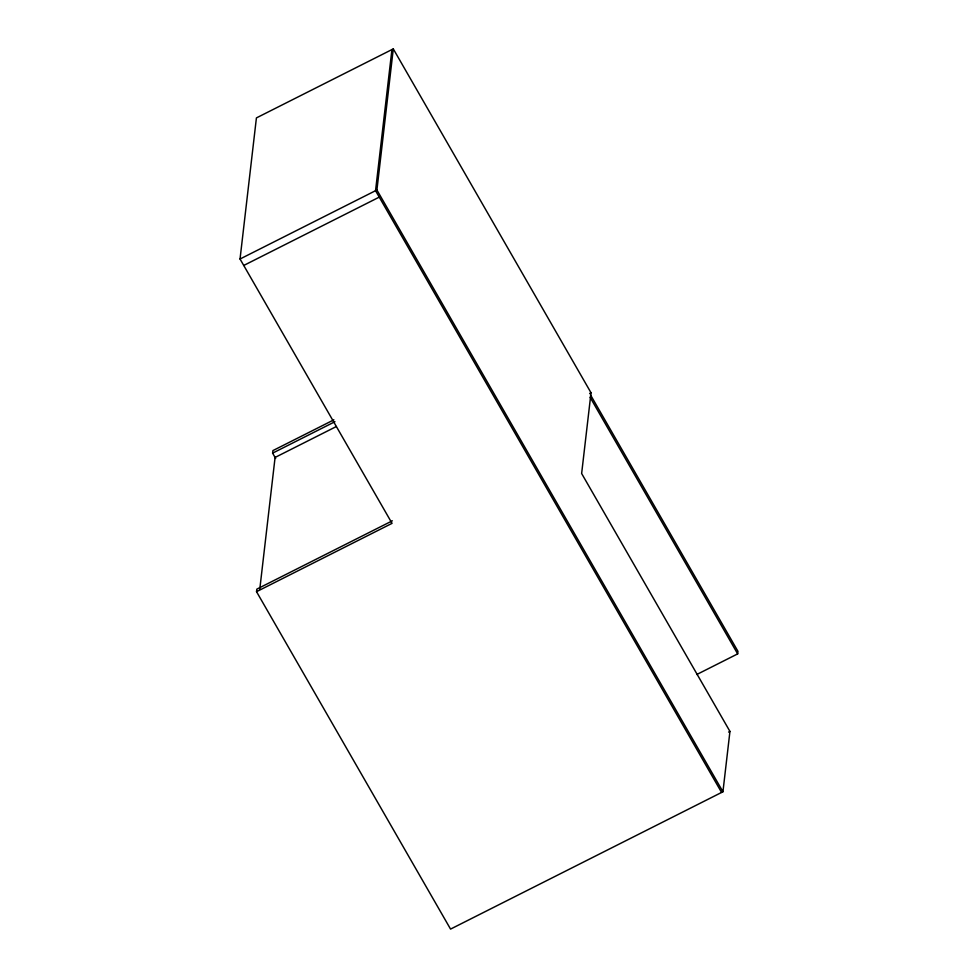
<?xml version="1.0" encoding="UTF-8"?>
<svg xmlns="http://www.w3.org/2000/svg" width="978" height="978" viewBox="0 0 978 978"><rect width="100%" height="100%" fill="white"/><g stroke="black" fill="none" stroke-linecap="round" stroke-linejoin="round"><path stroke-width="1.47" d="M256.529 591.69L392.044 523.352L240.038 259.011L256.419 117.91L393.29 48.9L591.018 392.765L581.641 473.511L729.943 731.41L722.938 791.764L450.552 929.1L256.529 591.69L256.823 589.135L392.337 520.809M275.662 458.425L272.618 453.132L272.911 450.589L333.889 419.831M259.818 588.903L275.087 457.435L336.371 426.53M391.933 49.585L375.552 190.686L721.581 792.449M722.938 791.764L376.909 190.001L393.29 48.9M696.801 674.49L737.669 653.891L737.962 651.348L590.382 394.696M240.038 259.011L376.909 190.001M243.742 265.454L379.256 197.128M272.618 453.132L334.953 421.701M589.661 393.449L591.018 392.765M728.586 732.094L729.943 731.41M590.089 397.251L737.669 653.891"/></g></svg>
